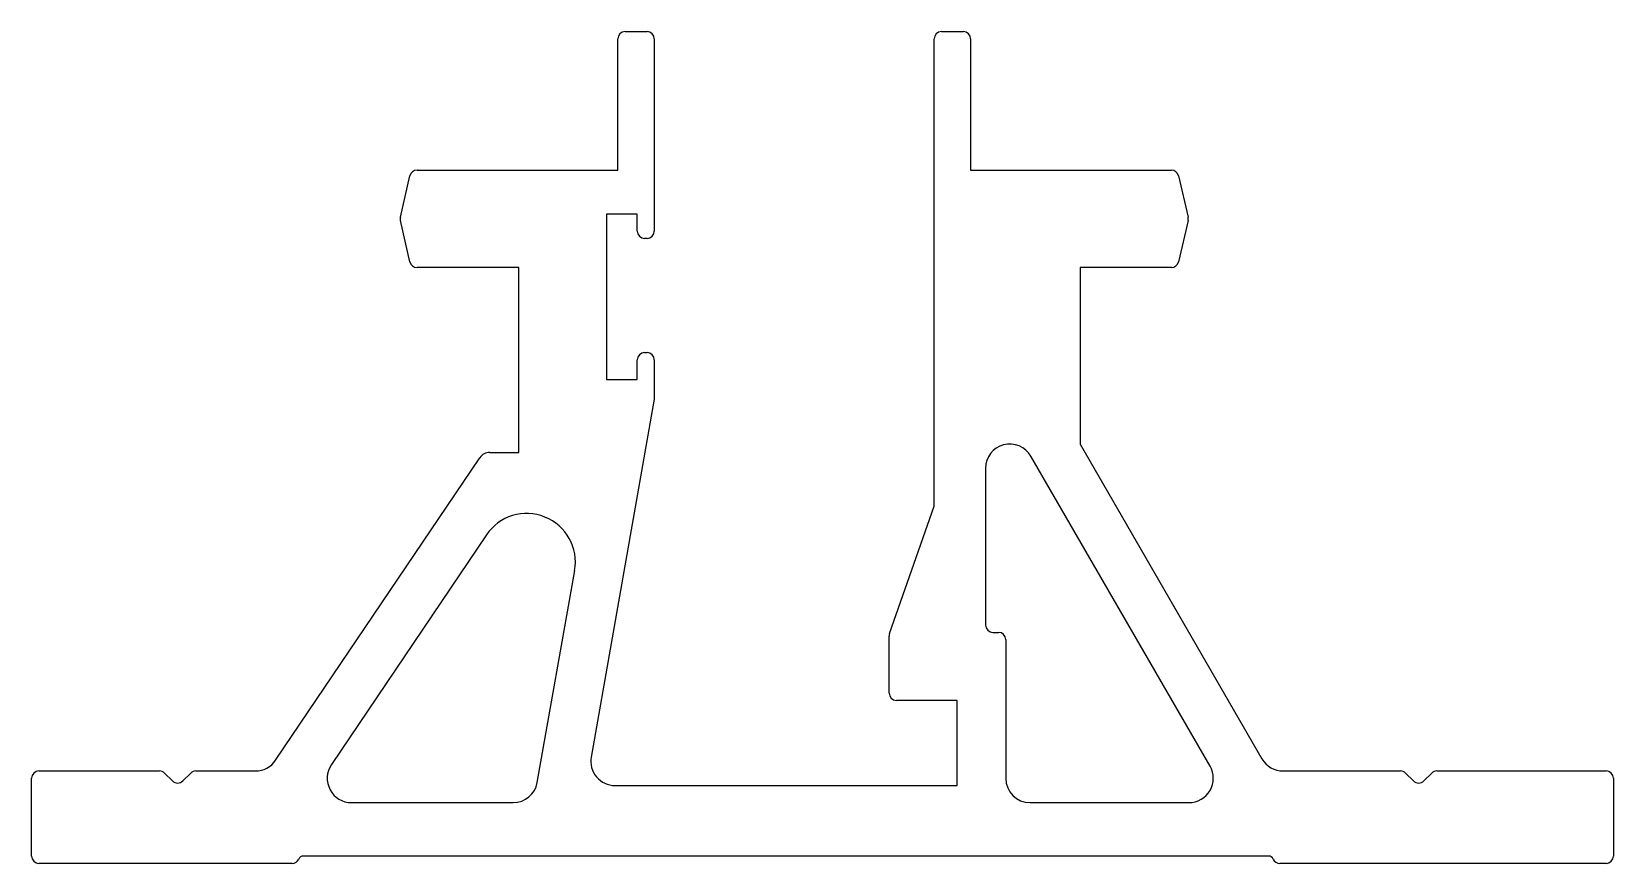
# Model space of a CAD drawing. Extents: x 792.4 to 857.4, y 526.4 to 560.6.
import ezdxf

# ---------------------------------------------------------------- set-up
doc = ezdxf.new("R2010")
doc.units = 0
doc.layers.add('AM_VIS', color=7, linetype='CONTINUOUS')

msp = doc.modelspace()

# ---------------------------------------------------------------- linework, layer by layer
at = {"layer": 'AM_VIS'}
for p, q in [((816.754, 560.558), (817.654, 560.558)), ((829.754, 560.558), (830.654, 560.558)), ((816.454, 554.858), (816.454, 560.258)), ((817.954, 560.258), (817.954, 552.358)), ((829.454, 541.051), (829.454, 560.258)), ((830.954, 560.258), (830.954, 554.858)), ((807.519, 552.925), (807.912, 554.625)), ((808.204, 554.858), (816.454, 554.858)), ((830.954, 554.858), (839.203, 554.858)), ((839.496, 554.625), (839.888, 552.925)), ((807.912, 551.09), (807.519, 552.79)), ((817.254, 553.058), (815.987, 553.058)), ((815.987, 553.058), (815.987, 546.258)), ((817.254, 552.358), (817.254, 553.058)), ((839.888, 552.79), (839.496, 551.09)), ((817.654, 552.058), (817.554, 552.058)), ((812.387, 550.858), (808.204, 550.858)), ((812.387, 543.258), (812.387, 550.858)), ((839.203, 550.858), (835.454, 550.858)), ((835.454, 550.858), (835.454, 543.6)), ((817.554, 547.358), (817.654, 547.358)), ((817.254, 546.258), (817.254, 547.058)), ((817.954, 547.058), (817.954, 545.44)), ((815.987, 546.258), (817.254, 546.258)), ((817.954, 545.44), (815.36, 530.732)), ((835.454, 543.6), (842.926, 530.658)), ((802.392, 530.599), (810.782, 543.038)), ((811.196, 543.258), (812.387, 543.258)), ((840.79, 530.358), (833.433, 543.1)), ((831.567, 542.6), (831.567, 536.158)), ((827.621, 535.806), (829.454, 541.051)), ((811.053, 539.864), (804.682, 530.417)), ((813.145, 529.684), (814.681, 538.398)), ((827.604, 533.358), (827.604, 535.707)), ((831.867, 535.858), (832.098, 535.858)), ((832.398, 535.558), (832.398, 529.858)), ((830.398, 533.058), (827.904, 533.058)), ((830.398, 529.558), (830.398, 533.058)), ((792.365, 526.658), (792.365, 529.858)), ((792.665, 530.158), (797.617, 530.158)), ((797.829, 530.07), (798.153, 529.746)), ((798.578, 529.746), (798.902, 530.07)), ((799.114, 530.158), (801.563, 530.158)), ((843.792, 530.158), (848.617, 530.158)), ((848.829, 530.07), (849.153, 529.746)), ((849.578, 529.746), (849.902, 530.07)), ((850.114, 530.158), (857.065, 530.158)), ((857.365, 529.858), (857.365, 526.658)), ((816.345, 529.558), (830.398, 529.558)), ((805.511, 528.858), (812.16, 528.858)), ((833.398, 528.858), (839.924, 528.858)), ((843.199, 526.658), (803.524, 526.658)), ((803.065, 526.358), (792.665, 526.358)), ((857.065, 526.358), (843.657, 526.358))]:
    msp.add_line(p, q, dxfattribs=at)
for centre, radius, start, end in [((816.754, 560.258), 0.3, 90, 180), ((817.654, 560.258), 0.3, 0, 90), ((829.754, 560.258), 0.3, 90, 180), ((830.654, 560.258), 0.3, 0, 90), ((808.204, 554.558), 0.3, 90, 167), ((839.203, 554.558), 0.3, 13, 90), ((807.811, 552.858), 0.3, 167, 193), ((839.596, 552.858), 0.3, 347, 13), ((817.554, 552.358), 0.3, 180, 270), ((817.654, 552.358), 0.3, 270, 0), ((808.204, 551.158), 0.3, 193, 270), ((839.203, 551.158), 0.3, 270, 347), ((817.554, 547.058), 0.3, 90, 180), ((817.654, 547.058), 0.3, 0, 90), ((832.567, 542.6), 1, 30, 180), ((811.196, 542.758), 0.5, 90, 146), ((812.711, 538.745), 2, 350, 146), ((827.904, 535.707), 0.3, 160.73676, 180), ((831.867, 536.158), 0.3, 180, 270), ((832.098, 535.558), 0.3, 360, 90), ((827.904, 533.358), 0.3, 180, 270), ((801.563, 531.158), 1, 270, 326), ((805.511, 529.858), 1, 146, 270), ((816.345, 530.558), 1, 170, 270), ((843.792, 531.158), 1, 210, 270), ((792.665, 529.858), 0.3, 90, 180), ((797.617, 529.858), 0.3, 45, 90), ((799.114, 529.858), 0.3, 90, 135), ((833.398, 529.858), 1, 180, 270), ((839.924, 529.858), 1, 270, 30), ((848.617, 529.858), 0.3, 45, 90), ((850.114, 529.858), 0.3, 90, 135), ((857.065, 529.858), 0.3, 0, 90), ((798.365, 529.958), 0.3, 225, 315), ((812.16, 529.858), 1, 270, 350), ((849.365, 529.958), 0.3, 225, 315), ((792.665, 526.658), 0.3, 180, 270), ((803.065, 526.658), 0.3, 270, 336.42182), ((803.524, 526.458), 0.2, 90, 156.42182), ((843.199, 526.458), 0.2, 23.57818, 90), ((843.657, 526.658), 0.3, 203.57818, 270), ((857.065, 526.658), 0.3, 270, 0)]:
    msp.add_arc(centre, radius, start, end, dxfattribs=at)

doc.saveas('drawing.dxf')
